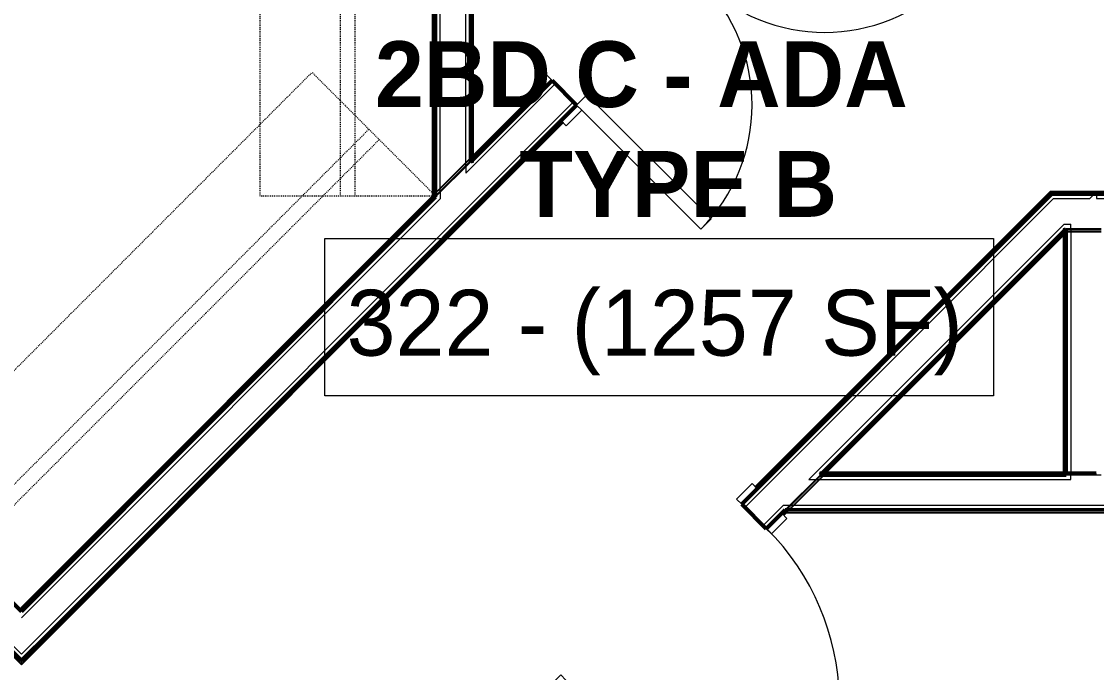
# Model space of a CAD drawing. Header units: inches. Extents: x -4235 to -464, y 9767 to 12347.
# Drawn here: x -2408.9 to -2261.9, y 10525.4 to 10614.3 of the extents above; entities that cross this region are included whole.
import ezdxf

# ---------------------------------------------------------------- set-up
doc = ezdxf.new("R2010")
doc.units = ezdxf.units.IN
doc.header["$MEASUREMENT"] = 0
doc.linetypes.add('Dash', pattern=[0.25, 0.125, -0.125])
for name, color, linetype, lineweight in [('0-1', 170, 'Continuous', 5), ('0-2', 10, 'Continuous', 9), ('A-AREA-IDEN', 2, 'Continuous', 9), ('A-DOOR-1', 7, 'Continuous', 9), ('A-DOOR-2', 130, 'Continuous', 20), ('A-DOOR-FRAM-1', 130, 'Continuous', 20), ('A-WALL-1', 250, 'Continuous', 50), ('A-WALL-2', 50, 'Continuous', 13), ('A-WALL-3', 10, 'Continuous', 9), ('A-WALL-4', 254, 'Continuous', 9), ('A-WALL-5', 7, 'Continuous', 9), ('Q-CASE-HDLN-1', 7, 'Dash', 9)]:
    doc.layers.add(name, color=color, linetype=linetype, lineweight=lineweight)
doc.styles.add('Century Gothic', font='ufonts.com_century-gothic.ttf', dxfattribs={"height": 9})
doc.styles.add('Century Gothic_B', font='GOTHICB.TTF', dxfattribs={"height": 9})

# ---------------------------------------------------------------- blocks, each defined once
blk = doc.blocks.new('Basic Wall _ INT - W4BØF - _5_8 GYP - 2X4 WOOD_BATT_ - 5_8 GYP_ - ___-2687612-BACKGROUND - 3RD FLOOR')
at = {"layer": 'A-WALL-3'}
for p, q in [((-2444.85, 10562.4), (-2444.91, 10562.37)), ((-2444.7, 10562.46), (-2444.85, 10562.4)), ((-2444.64, 10562.49), (-2444.7, 10562.46)), ((-2444.5, 10562.54), (-2444.52, 10562.53)), ((-2425.16, 10542.71), (-2421.81, 10539.35)), ((-2421.56, 10539.6), (-2424.92, 10542.96)), ((-2408.95, 10526.96), (-2408.95, 10526.99)), ((-2408.95, 10526.71), (-2408.95, 10526.8)), ((-2408.95, 10526.5), (-2408.95, 10526.7)), ((-2408.95, 10526.41), (-2408.95, 10526.5))]:
    blk.add_line(p, q, dxfattribs=at)
at = {"layer": 'A-WALL-4'}
for p, q in [((-2444.85, 10562.4), (-2425.87, 10543.42)), ((-2425.62, 10543.67), (-2444.5, 10562.54)), ((-2425.21, 10542.67), (-2421.85, 10539.31)), ((-2424.97, 10542.84), (-2422.09, 10539.96)), ((-2422.05, 10539.92), (-2421.65, 10539.51)), ((-2421.1, 10538.65), (-2408.95, 10526.5)), ((-2408.95, 10526.99), (-2420.85, 10538.9))]:
    blk.add_line(p, q, dxfattribs=at)
at = {"layer": 'A-WALL-5'}
for p, q in [((-2444.91, 10562.37), (-2425.92, 10543.38)), ((-2444.62, 10562.49), (-2425.71, 10543.58)), ((-2421.13, 10538.59), (-2408.95, 10526.41)), ((-2420.94, 10538.81), (-2408.95, 10526.82))]:
    blk.add_line(p, q, dxfattribs=at)
at = {"layer": 'A-WALL-5', "flags": 128}
for points in [[(-2444.91, 10562.37), (-2444.79, 10562.42), (-2444.7, 10562.46), (-2444.64, 10562.48), (-2444.62, 10562.49)], [(-2444.62, 10562.49), (-2444.62, 10562.49), (-2444.61, 10562.5), (-2444.6, 10562.5), (-2444.58, 10562.51), (-2444.56, 10562.52), (-2444.54, 10562.53)], [(-2408.95, 10526.93), (-2408.95, 10526.9), (-2408.95, 10526.87), (-2408.95, 10526.85), (-2408.95, 10526.83), (-2408.95, 10526.82), (-2408.95, 10526.82)], [(-2408.95, 10526.82), (-2408.95, 10526.79), (-2408.95, 10526.71), (-2408.95, 10526.58), (-2408.95, 10526.41)]]:
    blk.add_lwpolyline(points, dxfattribs=at)
blk = doc.blocks.new('Basic Wall _ INT - W4BØF - _5_8 GYP - 2X4 WOOD_BATT_ - 5_8 GYP_ - ___-2687616-BACKGROUND - 3RD FLOOR')
at = {"layer": 'A-WALL-3'}
for p, q in [((-2292.3, 10643.61), (-2292.32, 10643.62)), ((-2292.12, 10643.53), (-2292.18, 10643.56)), ((-2291.97, 10643.47), (-2292.12, 10643.53)), ((-2291.91, 10643.45), (-2291.97, 10643.47)), ((-2299.08, 10636.86), (-2296.96, 10638.98)), ((-2335.14, 10600.8), (-2333.02, 10602.92)), ((-2408.95, 10526.99), (-2408.95, 10526.96)), ((-2408.95, 10526.8), (-2408.95, 10526.71)), ((-2408.95, 10526.7), (-2408.95, 10526.5)), ((-2408.95, 10526.5), (-2408.95, 10526.41))]:
    blk.add_line(p, q, dxfattribs=at)
at = {"layer": 'A-WALL-4'}
for p, q in [((-2296.96, 10638.98), (-2292.32, 10643.62)), ((-2291.97, 10643.47), (-2296.71, 10638.73)), ((-2408.95, 10526.99), (-2335.14, 10600.8)), ((-2334.89, 10600.55), (-2408.95, 10526.5))]:
    blk.add_line(p, q, dxfattribs=at)
at = {"layer": 'A-WALL-5'}
for p, q in [((-2296.87, 10638.89), (-2292.2, 10643.57)), ((-2291.91, 10643.45), (-2296.67, 10638.69)), ((-2408.95, 10526.82), (-2335.05, 10600.71)), ((-2334.85, 10600.51), (-2408.95, 10526.41))]:
    blk.add_line(p, q, dxfattribs=at)
at = {"layer": 'A-WALL-5', "flags": 128}
for points in [[(-2292.28, 10643.6), (-2292.26, 10643.59), (-2292.24, 10643.58), (-2292.22, 10643.58), (-2292.21, 10643.57), (-2292.2, 10643.57), (-2292.2, 10643.57)], [(-2292.2, 10643.57), (-2292.18, 10643.56), (-2292.12, 10643.53), (-2292.03, 10643.5), (-2291.91, 10643.45)], [(-2408.95, 10526.82), (-2408.95, 10526.82), (-2408.95, 10526.83), (-2408.95, 10526.85), (-2408.95, 10526.87), (-2408.95, 10526.9), (-2408.95, 10526.93)], [(-2408.95, 10526.41), (-2408.95, 10526.58), (-2408.95, 10526.71), (-2408.95, 10526.79), (-2408.95, 10526.82)]]:
    blk.add_lwpolyline(points, dxfattribs=at)
blk = doc.blocks.new('Basic Wall _ INT - W4BØF - _5_8 GYP - 2X4 WOOD_BATT_ - 5_8 GYP_ - ___-2687615-BACKGROUND - 3RD FLOOR')
at = {"layer": 'A-WALL-3'}
for p, q in [((-2297.42, 10645.73), (-2297.49, 10645.76)), ((-2297.28, 10645.67), (-2297.42, 10645.73)), ((-2297.21, 10645.64), (-2297.28, 10645.67)), ((-2297.07, 10645.58), (-2297.1, 10645.59)), ((-2302.44, 10640.22), (-2300.32, 10642.34)), ((-2338.5, 10604.16), (-2336.38, 10606.28)), ((-2347.55, 10595.6), (-2351.65, 10591.51)), ((-2347.35, 10595.81), (-2347.4, 10595.75)), ((-2347.25, 10595.9), (-2347.35, 10595.81)), ((-2347.14, 10596.02), (-2347.25, 10595.9)), ((-2352.3, 10590.36), (-2347.55, 10595.11)), ((-2351.68, 10591.48), (-2352.3, 10590.86)), ((-2352.59, 10590.56), (-2352.71, 10590.44)), ((-2352.5, 10590.65), (-2352.59, 10590.56)), ((-2352.44, 10590.71), (-2352.5, 10590.65)), ((-2408.95, 10534.3), (-2408.95, 10534.21)), ((-2408.95, 10534.21), (-2408.95, 10534)), ((-2408.95, 10534), (-2408.95, 10533.91)), ((-2408.95, 10533.74), (-2408.95, 10533.71))]:
    blk.add_line(p, q, dxfattribs=at)
at = {"layer": 'A-WALL-4'}
for p, q in [((-2297.42, 10645.73), (-2300.57, 10642.59)), ((-2300.32, 10642.34), (-2297.07, 10645.58)), ((-2338.75, 10604.4), (-2347.14, 10596.02)), ((-2347.55, 10595.11), (-2338.5, 10604.16)), ((-2347.55, 10595.69), (-2351.64, 10591.6)), ((-2347.35, 10595.9), (-2347.4, 10595.84)), ((-2347.25, 10595.99), (-2347.35, 10595.9)), ((-2347.14, 10596.11), (-2347.25, 10595.99)), ((-2347.55, 10595.29), (-2351.67, 10591.17)), ((-2351.68, 10591.57), (-2352.3, 10590.94)), ((-2351.68, 10591.16), (-2352.3, 10590.54)), ((-2352.71, 10590.44), (-2408.95, 10534.21)), ((-2408.95, 10533.71), (-2352.3, 10590.36)), ((-2352.59, 10590.65), (-2352.71, 10590.53)), ((-2352.5, 10590.74), (-2352.59, 10590.65)), ((-2352.44, 10590.8), (-2352.5, 10590.74))]:
    blk.add_line(p, q, dxfattribs=at)
at = {"layer": 'A-WALL-5'}
for p, q in [((-2297.49, 10645.76), (-2300.61, 10642.63)), ((-2297.2, 10645.64), (-2300.41, 10642.43)), ((-2338.79, 10604.45), (-2347.14, 10596.11)), ((-2338.59, 10604.24), (-2347.55, 10595.29)), ((-2352.3, 10590.54), (-2408.95, 10533.89)), ((-2352.71, 10590.53), (-2408.95, 10534.3))]:
    blk.add_line(p, q, dxfattribs=at)
at = {"layer": 'A-WALL-5', "flags": 128}
for points in [[(-2297.49, 10645.76), (-2297.37, 10645.71), (-2297.28, 10645.67), (-2297.22, 10645.64), (-2297.2, 10645.64)], [(-2297.2, 10645.64), (-2297.2, 10645.64), (-2297.19, 10645.63), (-2297.17, 10645.63), (-2297.16, 10645.62), (-2297.14, 10645.61), (-2297.12, 10645.6)], [(-2408.95, 10533.89), (-2408.95, 10533.92), (-2408.95, 10534), (-2408.95, 10534.13), (-2408.95, 10534.3)], [(-2408.95, 10533.77), (-2408.95, 10533.8), (-2408.95, 10533.83), (-2408.95, 10533.85), (-2408.95, 10533.87), (-2408.95, 10533.88), (-2408.95, 10533.89)]]:
    blk.add_lwpolyline(points, dxfattribs=at)
blk = doc.blocks.new('OD_CW_Closet - OD_CW_Closet-2622443-BACKGROUND - 3RD FLOOR')
at = {"layer": 'Q-CASE-HDLN-1'}
for p, q in [((0.74, -24), (0.74, 0)), ((0.74, 0), (80.94, 0)), ((80.94, 0), (80.94, -24)), ((0.74, -11), (80.94, -11)), ((0.74, -13), (80.94, -13)), ((80.94, -24), (0.74, -24))]:
    blk.add_line(p, q, dxfattribs=at)
blk = doc.blocks.new('OD_CW_Closet - OD_CW_Closet-3117592-BACKGROUND - 3RD FLOOR')
at = {"layer": 'Q-CASE-HDLN-1'}
for p, q in [((0.74, -24), (0.74, 0)), ((0.74, 0), (78.86, 0)), ((78.86, 0), (78.86, -24)), ((0.74, -11), (78.86, -11)), ((0.74, -13), (78.86, -13)), ((78.86, -24), (0.74, -24))]:
    blk.add_line(p, q, dxfattribs=at)
blk = doc.blocks.new('Basic Wall _ INT - W4BØF - _5_8 GYP - 2X4 WOOD_BATT_ - 5_8 GYP_ - ___-2687618-BACKGROUND - 3RD FLOOR')
at = {"layer": 'A-WALL-3'}
for p, q in [((-2347.52, 10664.8), (-2347.55, 10664.82)), ((-2347.35, 10664.62), (-2347.41, 10664.68)), ((-2347.2, 10664.47), (-2347.34, 10664.62)), ((-2347.14, 10664.41), (-2347.2, 10664.47)), ((-2347.2, 10595.9), (-2347.2, 10596.05)), ((-2347.2, 10595.77), (-2347.2, 10595.88)), ((-2347.2, 10595.68), (-2347.2, 10595.75)), ((-2347.2, 10595.46), (-2347.2, 10595.52)), ((-2347.55, 10595.11), (-2347.52, 10595.11)), ((-2347.41, 10595.11), (-2347.35, 10595.11)), ((-2347.34, 10595.11), (-2347.2, 10595.11)), ((-2347.2, 10595.11), (-2347.2, 10595.43)), ((-2347.2, 10595.11), (-2347.14, 10595.11))]:
    blk.add_line(p, q, dxfattribs=at)
at = {"layer": 'A-WALL-4'}
for p, q in [((-2347.55, 10664.82), (-2347.55, 10595.11)), ((-2347.2, 10596.05), (-2347.2, 10664.47)), ((-2347.14, 10595.96), (-2347.14, 10596.11)), ((-2347.14, 10595.83), (-2347.14, 10595.94)), ((-2347.14, 10595.74), (-2347.14, 10595.81)), ((-2347.14, 10595.52), (-2347.14, 10595.58)), ((-2347.14, 10595.11), (-2347.14, 10595.49)), ((-2347.51, 10595.11), (-2347.55, 10595.11)), ((-2347.42, 10595.11), (-2347.51, 10595.11)), ((-2347.42, 10595.11), (-2347.42, 10595.23)), ((-2347.14, 10595.11), (-2347.42, 10595.11))]:
    blk.add_line(p, q, dxfattribs=at)
at = {"layer": 'A-WALL-5'}
for p, q in [((-2347.55, 10664.82), (-2347.51, 10664.78)), ((-2347.42, 10595.23), (-2347.42, 10664.7)), ((-2347.14, 10596.11), (-2347.14, 10664.41))]:
    blk.add_line(p, q, dxfattribs=at)
at = {"layer": 'A-WALL-5', "flags": 128}
for points in [[(-2347.51, 10664.78), (-2347.48, 10664.76), (-2347.46, 10664.74), (-2347.45, 10664.72), (-2347.43, 10664.71), (-2347.43, 10664.7), (-2347.42, 10664.7)], [(-2347.42, 10664.7), (-2347.4, 10664.68), (-2347.35, 10664.62), (-2347.25, 10664.53), (-2347.14, 10664.41)]]:
    blk.add_lwpolyline(points, dxfattribs=at)
blk = doc.blocks.new('Basic Wall _ INT - W4BØF - _5_8 GYP - 2X4 WOOD_BATT_ - 5_8 GYP_ - ___-2687617-BACKGROUND - 3RD FLOOR')
at = {"layer": 'A-WALL-3'}
for p, q in [((-2352.65, 10668.22), (-2352.71, 10668.16)), ((-2352.59, 10668.28), (-2352.65, 10668.22)), ((-2352.5, 10668.37), (-2352.59, 10668.28)), ((-2352.44, 10668.43), (-2352.5, 10668.37)), ((-2352.3, 10668.57), (-2352.32, 10668.55)), ((-2352.71, 10590.36), (-2352.65, 10590.36)), ((-2352.65, 10590.46), (-2352.65, 10590.59)), ((-2352.65, 10590.36), (-2352.65, 10590.42)), ((-2352.58, 10590.36), (-2352.52, 10590.36)), ((-2352.32, 10590.36), (-2352.3, 10590.36))]:
    blk.add_line(p, q, dxfattribs=at)
at = {"layer": 'A-WALL-4'}
for p, q in [((-2352.65, 10590.59), (-2352.65, 10668.22)), ((-2352.3, 10668.57), (-2352.3, 10590.36)), ((-2352.71, 10590.4), (-2352.71, 10590.53)), ((-2352.61, 10590.36), (-2352.71, 10590.36)), ((-2352.52, 10590.36), (-2352.58, 10590.36)), ((-2352.42, 10590.36), (-2352.44, 10590.36)), ((-2352.36, 10590.36), (-2352.42, 10590.36))]:
    blk.add_line(p, q, dxfattribs=at)
at = {"layer": 'A-WALL-5'}
for p, q in [((-2352.71, 10590.53), (-2352.71, 10668.16)), ((-2352.42, 10668.45), (-2352.42, 10590.36)), ((-2352.34, 10668.53), (-2352.3, 10668.57)), ((-2352.34, 10590.36), (-2352.36, 10590.36)), ((-2352.3, 10590.36), (-2352.34, 10590.36))]:
    blk.add_line(p, q, dxfattribs=at)
at = {"layer": 'A-WALL-5', "flags": 128}
for points in [[(-2352.71, 10668.16), (-2352.59, 10668.28), (-2352.5, 10668.37), (-2352.44, 10668.43), (-2352.42, 10668.45)], [(-2352.42, 10668.45), (-2352.42, 10668.45), (-2352.41, 10668.46), (-2352.4, 10668.47), (-2352.38, 10668.49), (-2352.36, 10668.51), (-2352.34, 10668.53)]]:
    blk.add_lwpolyline(points, dxfattribs=at)
blk = doc.blocks.new('SWING - DOUBLE - FLUSH - 4-0 x 6-8 - DUMMY-3207495-BACKGROUND - 3RD FLOOR')
at = {"layer": 'A-DOOR-1'}
for p, q in [((-27, 2.375), (-27, 3.375)), ((-27, 3.375), (-24, 3.375)), ((-24, 3.375), (-24, 2.375)), ((24, 2.375), (24, 3.375)), ((24, 3.375), (27, 3.375)), ((27, 3.375), (27, 2.375)), ((-24, 2.375), (-27, 2.375)), ((27, 2.375), (24, 2.375)), ((-27, -2.375), (-24, -2.375)), ((-27, -3.375), (-27, -2.375)), ((-24, -2.375), (-24, -3.375)), ((24, -2.375), (27, -2.375)), ((24, -3.375), (24, -2.375)), ((27, -2.375), (27, -3.375)), ((-24, -3.375), (-27, -3.375)), ((27, -3.375), (24, -3.375))]:
    blk.add_line(p, q, dxfattribs=at)
for centre, start, end in [((-24, -2.375), 270, 0), ((24, -2.375), 180, 270)]:
    blk.add_arc(centre, 24, start, end, dxfattribs=at)
at = {"layer": 'A-DOOR-2'}
for p, q in [((-22, -2.375), (-24, -2.375)), ((-22, -26.375), (-22, -2.375)), ((22, -2.375), (24, -2.375)), ((22, -26.375), (22, -2.375)), ((-24, -3.375), (-24, -26.375)), ((24, -3.375), (24, -26.375)), ((-24, -26.375), (-22, -26.375)), ((24, -26.375), (22, -26.375))]:
    blk.add_line(p, q, dxfattribs=at)
blk = doc.blocks.new('Basic Wall _ INT - W4BØF - _5_8 GYP - 2X4 WOOD_BATT_ - 5_8 GYP_ - ___-2694542-BACKGROUND - 3RD FLOOR')
at = {"layer": 'A-WALL-3'}
for p, q in [((-2268.22, 10591.17), (-2268.2, 10591.11)), ((-2268.2, 10591.11), (-2268.14, 10590.96)), ((-2268.13, 10590.96), (-2268.11, 10590.89)), ((-2268.06, 10590.78), (-2268.05, 10590.75))]:
    blk.add_line(p, q, dxfattribs=at)
at = {"layer": 'A-WALL-4'}
for p, q in [((-2268.2, 10591.11), (-2243.94, 10591.11)), ((-2243.53, 10590.75), (-2268.05, 10590.75))]:
    blk.add_line(p, q, dxfattribs=at)
at = {"layer": 'A-WALL-5'}
for p, q in [((-2268.22, 10591.17), (-2243.94, 10591.17)), ((-2243.52, 10590.88), (-2268.1, 10590.88))]:
    blk.add_line(p, q, dxfattribs=at)
at = {"layer": 'A-WALL-5', "flags": 128}
for points in [[(-2268.1, 10590.88), (-2268.11, 10590.9), (-2268.13, 10590.96), (-2268.17, 10591.05), (-2268.22, 10591.17)], [(-2268.07, 10590.8), (-2268.08, 10590.82), (-2268.09, 10590.84), (-2268.09, 10590.86), (-2268.1, 10590.87), (-2268.1, 10590.88), (-2268.1, 10590.88)]]:
    blk.add_lwpolyline(points, dxfattribs=at)
blk = doc.blocks.new('Basic Wall _ INT - W4BØF - _5_8 GYP - 2X4 WOOD_BATT_ - 5_8 GYP_ - ___-2694541-BACKGROUND - 3RD FLOOR')
at = {"layer": 'A-WALL-3'}
for p, q in [((-2266.08, 10586), (-2266.07, 10585.98)), ((-2261.29, 10586), (-2266.04, 10586)), ((-2266.03, 10585.86), (-2266, 10585.8)), ((-2266, 10585.8), (-2265.94, 10585.65)), ((-2265.94, 10585.65), (-2265.91, 10585.59)), ((-2265.94, 10585.65), (-2265.41, 10585.65)), ((-2265.37, 10585.65), (-2261.29, 10585.65))]:
    blk.add_line(p, q, dxfattribs=at)
at = {"layer": 'A-WALL-4'}
for p, q in [((-2266.03, 10585.88), (-2265.41, 10585.88)), ((-2266.02, 10585.86), (-2266.03, 10585.88)), ((-2265.91, 10585.59), (-2265.41, 10585.59)), ((-2265.4, 10585.88), (-2261.29, 10585.88)), ((-2265.37, 10585.59), (-2261.29, 10585.59))]:
    blk.add_line(p, q, dxfattribs=at)
at = {"layer": 'A-WALL-4', "flags": 128}
for points in [[(-2266.04, 10585.89), (-2266.04, 10585.9), (-2266.05, 10585.92), (-2266.06, 10585.94)], [(-2266.03, 10585.88), (-2266.03, 10585.88), (-2266.04, 10585.89)], [(-2265.91, 10585.59), (-2265.96, 10585.71), (-2266, 10585.8), (-2266.02, 10585.86)]]:
    blk.add_lwpolyline(points, dxfattribs=at)
at = {"layer": 'A-WALL-5'}
blk.add_line((-2266.06, 10585.94), (-2266.07, 10585.96), dxfattribs=at)
blk = doc.blocks.new('Basic Wall _ INT - W4BØF - _5_8 GYP - 2X4 WOOD_BATT_ - 5_8 GYP_ - ___-2694543-BACKGROUND - 3RD FLOOR')
at = {"layer": 'A-WALL-3'}
for p, q in [((-2304.48, 10547.6), (-2304.48, 10547.58)), ((-2304.48, 10547.5), (-2304.48, 10547.52)), ((-2304.48, 10547.41), (-2304.48, 10547.4)), ((-2304.48, 10547.4), (-2304.48, 10547.32)), ((-2304.48, 10547.31), (-2304.48, 10547.25)), ((-2304.48, 10547.25), (-2304.48, 10547.19)), ((-2304.48, 10547.25), (-2304.42, 10547.25)), ((-2304.41, 10547.25), (-2304.25, 10547.25))]:
    blk.add_line(p, q, dxfattribs=at)
at = {"layer": 'A-WALL-4'}
for p, q in [((-2258.07, 10547.6), (-2304.48, 10547.6)), ((-2304.48, 10547.52), (-2304.48, 10547.54)), ((-2304.48, 10547.48), (-2304.48, 10547.5)), ((-2304.48, 10547.46), (-2304.48, 10547.48)), ((-2304.48, 10547.48), (-2304.48, 10547.48)), ((-2304.48, 10547.4), (-2304.48, 10547.41)), ((-2304.48, 10547.32), (-2304.48, 10547.4)), ((-2304.48, 10547.19), (-2304.48, 10547.31)), ((-2304.47, 10547.19), (-2304.31, 10547.19)), ((-2304.25, 10547.25), (-2258.07, 10547.25))]:
    blk.add_line(p, q, dxfattribs=at)
at = {"layer": 'A-WALL-5'}
for p, q in [((-2304.48, 10547.56), (-2304.48, 10547.6)), ((-2304.48, 10547.54), (-2304.48, 10547.56)), ((-2304.48, 10547.48), (-2258.07, 10547.48)), ((-2304.31, 10547.19), (-2258.07, 10547.19))]:
    blk.add_line(p, q, dxfattribs=at)
blk = doc.blocks.new('Basic Wall _ INT - W4BØF - _5_8 GYP - 2X4 WOOD_BATT_ - 5_8 GYP_ - ___-2694544-BACKGROUND - 3RD FLOOR')
at = {"layer": 'A-WALL-3'}
for p, q in [((-2299.73, 10552.77), (-2299.73, 10552.71)), ((-2299.73, 10552.71), (-2299.73, 10552.56)), ((-2299.73, 10552.71), (-2299.4, 10552.71)), ((-2299.73, 10552.56), (-2299.73, 10552.49)), ((-2299.73, 10552.38), (-2299.73, 10552.35)), ((-2299.38, 10552.71), (-2299.32, 10552.71)), ((-2299.16, 10552.71), (-2299.1, 10552.71)), ((-2299.07, 10552.71), (-2298.97, 10552.71)), ((-2298.93, 10552.71), (-2298.8, 10552.71)), ((-2266.45, 10552.71), (-2266.33, 10552.71)), ((-2266.33, 10552.71), (-2266.24, 10552.71)), ((-2266.24, 10552.71), (-2266.18, 10552.71)), ((-2266.04, 10552.71), (-2261.95, 10552.71)), ((-2261.29, 10552.35), (-2266.04, 10552.35))]:
    blk.add_line(p, q, dxfattribs=at)
at = {"layer": 'A-WALL-4'}
for p, q in [((-2299.73, 10552.48), (-2299.73, 10552.77)), ((-2299.73, 10552.77), (-2299.34, 10552.77)), ((-2299.61, 10552.48), (-2299.73, 10552.48)), ((-2299.73, 10552.4), (-2299.73, 10552.48)), ((-2299.73, 10552.35), (-2299.73, 10552.4)), ((-2266.04, 10552.35), (-2299.73, 10552.35)), ((-2299.32, 10552.77), (-2299.26, 10552.77)), ((-2299.1, 10552.77), (-2299.03, 10552.77)), ((-2299.01, 10552.77), (-2298.9, 10552.77)), ((-2298.87, 10552.77), (-2298.73, 10552.77)), ((-2298.8, 10552.71), (-2266.45, 10552.71)), ((-2266.45, 10552.77), (-2266.33, 10552.77)), ((-2266.33, 10552.77), (-2266.24, 10552.77)), ((-2266.24, 10552.77), (-2266.18, 10552.77)), ((-2266.04, 10552.77), (-2261.95, 10552.77)), ((-2261.92, 10552.48), (-2266.04, 10552.48))]:
    blk.add_line(p, q, dxfattribs=at)
at = {"layer": 'A-WALL-5'}
for p, q in [((-2266.04, 10552.48), (-2299.61, 10552.48)), ((-2298.73, 10552.77), (-2266.45, 10552.77))]:
    blk.add_line(p, q, dxfattribs=at)
blk = doc.blocks.new('Basic Wall _ INT - W4BØF - _5_8 GYP - 2X4 WOOD_BATT_ - 5_8 GYP_ - ___-2694548-BACKGROUND - 3RD FLOOR')
at = {"layer": 'A-WALL-3'}
for p, q in [((-2266.33, 10585.26), (-2266.45, 10585.14)), ((-2266.24, 10585.35), (-2266.33, 10585.26)), ((-2266.18, 10585.41), (-2266.24, 10585.35)), ((-2266.07, 10585.98), (-2266.08, 10586)), ((-2265.94, 10585.65), (-2266.04, 10585.56)), ((-2266, 10585.8), (-2266.03, 10585.86)), ((-2265.94, 10585.65), (-2266, 10585.8)), ((-2265.91, 10585.59), (-2265.94, 10585.65)), ((-2304.48, 10547.6), (-2299.73, 10552.35)), ((-2299.86, 10551.73), (-2303.36, 10548.23)), ((-2299.24, 10552.35), (-2299.85, 10551.74)), ((-2299.04, 10552.56), (-2299.09, 10552.5)), ((-2298.94, 10552.65), (-2299.03, 10552.56)), ((-2298.83, 10552.77), (-2298.94, 10552.65)), ((-2307.08, 10545.01), (-2304.96, 10547.13)), ((-2304.28, 10547.31), (-2304.4, 10547.19)), ((-2304.19, 10547.4), (-2304.28, 10547.31)), ((-2304.13, 10547.46), (-2304.18, 10547.41)), ((-2303.37, 10548.22), (-2303.99, 10547.6))]:
    blk.add_line(p, q, dxfattribs=at)
at = {"layer": 'A-WALL-4'}
for p, q in [((-2299.73, 10552.35), (-2266.08, 10586)), ((-2266.24, 10585.26), (-2266.33, 10585.17)), ((-2266.18, 10585.32), (-2266.24, 10585.27)), ((-2266.04, 10585.9), (-2266.04, 10585.89)), ((-2265.91, 10585.59), (-2266.04, 10585.47)), ((-2266.45, 10585.14), (-2298.83, 10552.77)), ((-2266.33, 10585.17), (-2266.45, 10585.05)), ((-2303.66, 10548.25), (-2300.18, 10551.73)), ((-2299.77, 10551.73), (-2303.27, 10548.23)), ((-2300.18, 10551.73), (-2299.56, 10552.35)), ((-2299.15, 10552.35), (-2299.76, 10551.74)), ((-2298.95, 10552.56), (-2299, 10552.5)), ((-2298.86, 10552.65), (-2298.95, 10552.56)), ((-2298.74, 10552.77), (-2298.85, 10552.65)), ((-2304.96, 10547.13), (-2304.48, 10547.6)), ((-2304.4, 10547.19), (-2304.71, 10546.88)), ((-2304.31, 10547.6), (-2303.68, 10548.23)), ((-2304.19, 10547.31), (-2304.31, 10547.19)), ((-2304.1, 10547.4), (-2304.19, 10547.31)), ((-2304.04, 10547.46), (-2304.09, 10547.41)), ((-2303.28, 10548.22), (-2303.9, 10547.6))]:
    blk.add_line(p, q, dxfattribs=at)
at = {"layer": 'A-WALL-4', "flags": 128}
for points in [[(-2266.06, 10585.94), (-2266.05, 10585.92), (-2266.04, 10585.9)], [(-2266.04, 10585.89), (-2266.03, 10585.88), (-2266.03, 10585.88)], [(-2266.03, 10585.88), (-2266.02, 10585.86), (-2266, 10585.8), (-2265.96, 10585.71), (-2265.91, 10585.59)]]:
    blk.add_lwpolyline(points, dxfattribs=at)
at = {"layer": 'A-WALL-5'}
for p, q in [((-2299.56, 10552.35), (-2266.04, 10585.88)), ((-2266.07, 10585.96), (-2266.06, 10585.94)), ((-2266.45, 10585.05), (-2298.73, 10552.77)), ((-2304.87, 10547.04), (-2304.31, 10547.6)), ((-2304.31, 10547.19), (-2304.67, 10546.83))]:
    blk.add_line(p, q, dxfattribs=at)
blk = doc.blocks.new('Basic Wall _ INT - W4BØF - _5_8 GYP - 2X4 WOOD_BATT_ - 5_8 GYP_ - ___-2694547-BACKGROUND - 3RD FLOOR')
at = {"layer": 'A-WALL-3'}
for p, q in [((-2268.2, 10591.11), (-2268.22, 10591.17)), ((-2268.14, 10590.96), (-2268.2, 10591.11)), ((-2268.11, 10590.89), (-2268.13, 10590.96)), ((-2268.05, 10590.75), (-2268.06, 10590.78)), ((-2310.44, 10548.36), (-2308.32, 10550.49))]:
    blk.add_line(p, q, dxfattribs=at)
at = {"layer": 'A-WALL-4'}
for p, q in [((-2268.2, 10591.11), (-2308.57, 10550.73)), ((-2308.32, 10550.49), (-2268.05, 10590.75))]:
    blk.add_line(p, q, dxfattribs=at)
at = {"layer": 'A-WALL-5'}
for p, q in [((-2268.22, 10591.17), (-2308.61, 10550.78)), ((-2268.1, 10590.88), (-2308.41, 10550.57))]:
    blk.add_line(p, q, dxfattribs=at)
at = {"layer": 'A-WALL-5', "flags": 128}
for points in [[(-2268.22, 10591.17), (-2268.17, 10591.05), (-2268.13, 10590.96), (-2268.11, 10590.9), (-2268.1, 10590.88)], [(-2268.1, 10590.88), (-2268.1, 10590.88), (-2268.1, 10590.87), (-2268.09, 10590.86), (-2268.09, 10590.84), (-2268.08, 10590.82), (-2268.07, 10590.8)]]:
    blk.add_lwpolyline(points, dxfattribs=at)
blk = doc.blocks.new('SWING - SINGLE - FLUSH - 2-10 x 6-8 - PRIVACY-3199407-BACKGROUND - 3RD FLOOR')
at = {"layer": 'A-DOOR-1'}
blk.add_arc((17, 2.37), 34.07, 93.3657, 180, dxfattribs=at)
at = {"layer": 'A-DOOR-2'}
for p, q in [((15, 2.37), (15, 36.38)), ((17, 36.38), (15, 36.38)), ((17, 2.37), (17, 36.38)), ((17, 2.37), (15, 2.37))]:
    blk.add_line(p, q, dxfattribs=at)
at = {"layer": 'A-DOOR-FRAM-1'}
for p, q in [((-17, 3.37), (-20, 3.37)), ((-20, 3.37), (-20, 2.37)), ((-17, 2.37), (-17, 3.37)), ((20, 3.37), (17, 3.37)), ((17, 3.37), (17, 2.37)), ((20, 2.37), (20, 3.37)), ((-20, 2.37), (-17, 2.37)), ((17, 2.37), (20, 2.37)), ((-17, -2.38), (-20, -2.38)), ((-20, -2.38), (-20, -3.38)), ((-17, -3.38), (-17, -2.38)), ((20, -2.38), (17, -2.38)), ((17, -2.38), (17, -3.38)), ((20, -3.38), (20, -2.38)), ((-20, -3.38), (-17, -3.38)), ((17, -3.38), (20, -3.38))]:
    blk.add_line(p, q, dxfattribs=at)
blk = doc.blocks.new('Basic Wall _ INT - W4BØF - _5_8 GYP - 2X4 WOOD_BATT_ - 5_8 GYP_ - ___-3211100-BACKGROUND - 3RD FLOOR')
at = {"layer": 'A-WALL-3'}
for p, q in [((-2266.39, 10586), (-2266.45, 10586)), ((-2266.45, 10586), (-2266.33, 10586)), ((-2266.24, 10586), (-2266.39, 10586)), ((-2266.39, 10586), (-2266.39, 10585.64)), ((-2266.39, 10585.5), (-2266.39, 10585.42)), ((-2266.39, 10585.42), (-2266.39, 10585.29)), ((-2266.39, 10585.29), (-2266.39, 10585.12)), ((-2266.33, 10586), (-2266.16, 10586)), ((-2266.18, 10586), (-2266.24, 10586)), ((-2266.16, 10586), (-2266.16, 10586)), ((-2266.16, 10586), (-2266.14, 10586)), ((-2266.14, 10586), (-2266.12, 10586)), ((-2266.12, 10586), (-2266.08, 10586)), ((-2266.04, 10586), (-2266.06, 10586)), ((-2266.33, 10552.35), (-2266.45, 10552.35)), ((-2266.45, 10552.35), (-2266.39, 10552.35)), ((-2266.39, 10552.77), (-2266.39, 10552.68)), ((-2266.39, 10552.65), (-2266.39, 10552.58)), ((-2266.39, 10552.56), (-2266.39, 10552.51)), ((-2266.39, 10552.35), (-2266.24, 10552.35)), ((-2266.24, 10552.35), (-2266.33, 10552.35)), ((-2266.18, 10552.35), (-2266.24, 10552.35)), ((-2266.24, 10552.35), (-2266.18, 10552.35)), ((-2266.16, 10552.35), (-2266.18, 10552.35)), ((-2266.15, 10552.35), (-2266.16, 10552.35)), ((-2266.16, 10552.35), (-2266.16, 10552.35)), ((-2266.14, 10552.35), (-2266.15, 10552.35)), ((-2266.1, 10552.35), (-2266.14, 10552.35)), ((-2266.06, 10552.35), (-2266.04, 10552.35))]:
    blk.add_line(p, q, dxfattribs=at)
at = {"layer": 'A-WALL-4'}
for p, q in [((-2266.45, 10586), (-2266.45, 10585.58)), ((-2266.45, 10585.43), (-2266.45, 10585.35)), ((-2266.45, 10585.35), (-2266.45, 10585.22)), ((-2266.45, 10585.22), (-2266.45, 10585.06)), ((-2266.16, 10586), (-2266.16, 10585.93)), ((-2266.08, 10586), (-2266.04, 10586)), ((-2266.04, 10552.35), (-2266.04, 10586)), ((-2266.39, 10585.12), (-2266.39, 10552.77)), ((-2266.45, 10552.77), (-2266.45, 10552.68)), ((-2266.45, 10552.65), (-2266.45, 10552.58)), ((-2266.45, 10552.56), (-2266.45, 10552.51)), ((-2266.08, 10552.35), (-2266.1, 10552.35)), ((-2266.04, 10552.35), (-2266.08, 10552.35))]:
    blk.add_line(p, q, dxfattribs=at)
at = {"layer": 'A-WALL-5'}
for p, q in [((-2266.16, 10585.93), (-2266.16, 10552.35)), ((-2266.45, 10585.05), (-2266.45, 10552.77))]:
    blk.add_line(p, q, dxfattribs=at)
blk = doc.blocks.new('CTR - 1st Phase - Unit Layouts_rvt-2-BACKGROUND - 3RD FLOOR')
at = {"layer": 'A-WALL-1'}
for p, q in [((-2352.3, 10668.57), (-2352.3, 10590.36)), ((-2347.55, 10595.11), (-2347.55, 10664.82)), ((-2336.38, 10606.28), (-2347.55, 10595.11)), ((-2333.02, 10602.92), (-2336.38, 10606.28)), ((-2405.59, 10530.35), (-2333.02, 10602.92)), ((-2352.3, 10590.36), (-2408.95, 10533.71)), ((-2268.68, 10590.13), (-2272.8, 10586)), ((-2268.05, 10590.75), (-2268.68, 10590.13)), ((-2243.53, 10590.75), (-2268.05, 10590.75)), ((-2272.8, 10586), (-2310.44, 10548.36)), ((-2299.73, 10552.35), (-2266.08, 10586)), ((-2266.08, 10586), (-2266.04, 10586)), ((-2266.04, 10586), (-2266.04, 10552.35)), ((-2408.95, 10533.71), (-2439.75, 10564.51)), ((-2266.04, 10552.35), (-2299.73, 10552.35)), ((-2310.44, 10548.36), (-2307.08, 10545.01)), ((-2307.08, 10545.01), (-2304.48, 10547.6)), ((-2304.48, 10547.6), (-2256.32, 10547.6)), ((-2421.56, 10539.6), (-2408.95, 10526.99)), ((-2408.51, 10527.44), (-2405.59, 10530.35)), ((-2408.95, 10526.99), (-2408.51, 10527.44))]:
    blk.add_line(p, q, dxfattribs=at)
at = {"layer": 'A-WALL-2'}
for p, q in [((-2351.67, 10590.98), (-2351.67, 10669.2)), ((-2348.17, 10594.48), (-2348.17, 10665.45)), ((-2335.94, 10605.84), (-2348.17, 10593.6)), ((-2333.46, 10603.36), (-2406.03, 10530.79)), ((-2348.17, 10594.48), (-2348.17, 10593.6)), ((-2351.67, 10590.1), (-2408.51, 10533.27)), ((-2351.67, 10590.98), (-2351.67, 10590.1)), ((-2271.29, 10586.63), (-2267.79, 10590.13)), ((-2267.79, 10590.13), (-2262.84, 10590.13)), ((-2262.84, 10590.13), (-2262.22, 10590.75)), ((-2261.91, 10590.75), (-2261.91, 10590.13)), ((-2261.91, 10590.13), (-2247.06, 10590.13)), ((-2271.92, 10586), (-2282.45, 10575.47)), ((-2266.97, 10586), (-2277.5, 10575.47)), ((-2271.92, 10586), (-2271.29, 10586.63)), ((-2266.97, 10586), (-2266.34, 10586.63)), ((-2266.34, 10586.63), (-2265.41, 10586.63)), ((-2265.41, 10586), (-2265.41, 10586.63)), ((-2265.41, 10586), (-2265.41, 10552.35)), ((-2282.45, 10575.47), (-2310, 10547.92)), ((-2277.5, 10575.47), (-2301.24, 10551.73)), ((-2301.24, 10551.73), (-2300.36, 10551.73)), ((-2300.36, 10551.73), (-2265.41, 10551.73)), ((-2265.41, 10551.73), (-2265.41, 10552.35)), ((-2304.74, 10548.23), (-2307.52, 10545.45)), ((-2304.74, 10548.23), (-2303.86, 10548.23)), ((-2303.86, 10548.23), (-2256.32, 10548.23)), ((-2421.56, 10540.49), (-2408.95, 10527.88)), ((-2408.51, 10533.27), (-2408.95, 10532.83)), ((-2406.03, 10530.79), (-2406.47, 10530.35)), ((-2406.47, 10530.35), (-2408.95, 10527.88))]:
    blk.add_line(p, q, dxfattribs=at)
at = {"layer": 'A-WALL-3'}
for p, q in [((-2352.3, 10668.57), (-2352.3, 10590.94)), ((-2347.55, 10595.69), (-2347.55, 10664.82)), ((-2336.38, 10606.28), (-2338.5, 10604.16)), ((-2338.5, 10604.16), (-2347.14, 10595.52)), ((-2335.14, 10600.8), (-2333.02, 10602.92)), ((-2405.59, 10530.35), (-2335.14, 10600.8)), ((-2347.55, 10595.55), (-2347.55, 10595.69)), ((-2347.55, 10595.42), (-2347.55, 10595.53)), ((-2347.14, 10595.52), (-2347.25, 10595.4)), ((-2347.55, 10595.33), (-2347.55, 10595.4)), ((-2347.55, 10595.11), (-2347.55, 10595.17)), ((-2347.35, 10595.31), (-2347.4, 10595.25)), ((-2347.25, 10595.4), (-2347.35, 10595.31)), ((-2352.3, 10590.36), (-2408.95, 10533.71)), ((-2352.3, 10590.94), (-2352.3, 10590.81)), ((-2352.3, 10590.78), (-2352.3, 10590.67)), ((-2352.3, 10590.65), (-2352.3, 10590.58)), ((-2352.3, 10590.42), (-2352.3, 10590.36)), ((-2272.8, 10586), (-2268.05, 10590.75)), ((-2243.94, 10590.75), (-2268.05, 10590.75)), ((-2272.8, 10586), (-2308.32, 10550.49)), ((-2299.32, 10552.77), (-2266.45, 10585.64)), ((-2266.45, 10585.64), (-2266.33, 10585.76)), ((-2266.33, 10585.76), (-2266.24, 10585.85)), ((-2266.24, 10585.85), (-2266.18, 10585.91)), ((-2266.04, 10585.85), (-2266.04, 10585.77)), ((-2266.04, 10585.77), (-2266.04, 10585.64)), ((-2266.04, 10585.64), (-2266.04, 10585.47)), ((-2266.04, 10585.47), (-2266.04, 10552.77)), ((-2299.67, 10552.35), (-2299.73, 10552.35)), ((-2299.59, 10552.5), (-2299.53, 10552.56)), ((-2299.53, 10552.56), (-2299.44, 10552.65)), ((-2299.45, 10552.35), (-2299.51, 10552.35)), ((-2299.44, 10552.65), (-2299.32, 10552.77)), ((-2299.32, 10552.35), (-2299.42, 10552.35)), ((-2299.15, 10552.35), (-2299.29, 10552.35)), ((-2266.45, 10552.35), (-2299.15, 10552.35)), ((-2266.18, 10552.35), (-2266.45, 10552.35)), ((-2266.04, 10552.77), (-2266.04, 10552.68)), ((-2266.04, 10552.65), (-2266.04, 10552.58)), ((-2266.04, 10552.56), (-2266.04, 10552.51)), ((-2308.32, 10550.49), (-2310.44, 10548.36)), ((-2307.08, 10545.01), (-2304.96, 10547.13)), ((-2304.96, 10547.13), (-2304.48, 10547.6)), ((-2304.48, 10547.6), (-2304.42, 10547.6)), ((-2304.27, 10547.6), (-2304.2, 10547.6)), ((-2304.19, 10547.6), (-2304.07, 10547.6)), ((-2304.06, 10547.6), (-2303.9, 10547.6)), ((-2303.9, 10547.6), (-2258.07, 10547.6)), ((-2420.85, 10538.9), (-2408.95, 10526.99)), ((-2405.59, 10530.35), (-2408.95, 10526.99))]:
    blk.add_line(p, q, dxfattribs=at)
at = {"layer": 'A-WALL-4'}
for p, q in [((-2336.38, 10606.28), (-2333.02, 10602.92)), ((-2307.08, 10545.01), (-2310.44, 10548.36))]:
    blk.add_line(p, q, dxfattribs=at)
at = {"layer": 'A-WALL-5'}
blk.add_line((-2261.91, 10590.75), (-2262.22, 10590.75), dxfattribs=at)
at = {"layer": '0-2'}
for name, p, rotation in [('OD_CW_Closet - OD_CW_Closet-3117592-BACKGROUND - 3RD FLOOR', (-2376.3, 10589.71), 89.99999999999395), ('SWING - DOUBLE - FLUSH - 4-0 x 6-8 - DUMMY-3207495-BACKGROUND - 3RD FLOOR', (-2317.73, 10621.57), 45.00000000011767), ('OD_CW_Closet - OD_CW_Closet-2622443-BACKGROUND - 3RD FLOOR', (-2426.44, 10550.16), 45.00000000002373), ('SWING - SINGLE - FLUSH - 2-10 x 6-8 - PRIVACY-3199407-BACKGROUND - 3RD FLOOR', (-2320.78, 10534.66), 225.000000000065)]:
    blk.add_blockref(name, p, dxfattribs=dict(at, rotation=rotation))
for name in ['Basic Wall _ INT - W4BØF - _5_8 GYP - 2X4 WOOD_BATT_ - 5_8 GYP_ - ___-2687617-BACKGROUND - 3RD FLOOR', 'Basic Wall _ INT - W4BØF - _5_8 GYP - 2X4 WOOD_BATT_ - 5_8 GYP_ - ___-2687618-BACKGROUND - 3RD FLOOR', 'Basic Wall _ INT - W4BØF - _5_8 GYP - 2X4 WOOD_BATT_ - 5_8 GYP_ - ___-2687615-BACKGROUND - 3RD FLOOR', 'Basic Wall _ INT - W4BØF - _5_8 GYP - 2X4 WOOD_BATT_ - 5_8 GYP_ - ___-2687616-BACKGROUND - 3RD FLOOR', 'Basic Wall _ INT - W4BØF - _5_8 GYP - 2X4 WOOD_BATT_ - 5_8 GYP_ - ___-2694547-BACKGROUND - 3RD FLOOR', 'Basic Wall _ INT - W4BØF - _5_8 GYP - 2X4 WOOD_BATT_ - 5_8 GYP_ - ___-2694542-BACKGROUND - 3RD FLOOR', 'Basic Wall _ INT - W4BØF - _5_8 GYP - 2X4 WOOD_BATT_ - 5_8 GYP_ - ___-2694548-BACKGROUND - 3RD FLOOR', 'Basic Wall _ INT - W4BØF - _5_8 GYP - 2X4 WOOD_BATT_ - 5_8 GYP_ - ___-3211100-BACKGROUND - 3RD FLOOR', 'Basic Wall _ INT - W4BØF - _5_8 GYP - 2X4 WOOD_BATT_ - 5_8 GYP_ - ___-2694541-BACKGROUND - 3RD FLOOR', 'Basic Wall _ INT - W4BØF - _5_8 GYP - 2X4 WOOD_BATT_ - 5_8 GYP_ - ___-2687612-BACKGROUND - 3RD FLOOR', 'Basic Wall _ INT - W4BØF - _5_8 GYP - 2X4 WOOD_BATT_ - 5_8 GYP_ - ___-2694544-BACKGROUND - 3RD FLOOR', 'Basic Wall _ INT - W4BØF - _5_8 GYP - 2X4 WOOD_BATT_ - 5_8 GYP_ - ___-2694543-BACKGROUND - 3RD FLOOR']:
    blk.add_blockref(name, (0, 0), dxfattribs=at)

msp = doc.modelspace()

# ---------------------------------------------------------------- linework, layer by layer
at = {"layer": 'A-AREA-IDEN', "flags": 128}
msp.add_lwpolyline([(-2367.48, 10584.67), (-2275.99, 10584.67), (-2275.99, 10563.17), (-2367.48, 10563.17)], close=True, dxfattribs=at)

# ---------------------------------------------------------------- block references
at = {"layer": '0-1'}
msp.add_blockref('CTR - 1st Phase - Unit Layouts_rvt-2-BACKGROUND - 3RD FLOOR', (0, 0), dxfattribs=at)

# ---------------------------------------------------------------- texts
at = {"layer": 'A-AREA-IDEN', "char_height": 9, "attachment_point": 1}
for s, insert, width, style in [('2BD C - ADA', (-2360.61, 10611.64), 93.93, 'Century Gothic_B'), ('TYPE B', (-2340.86, 10596.64), 46.359, 'Century Gothic_B'), ('322 - (1257 SF)', (-2364.48, 10577.67), 103.323, 'Century Gothic')]:
    msp.add_mtext(s, dxfattribs=dict(at, insert=insert, width=width, style=style))

doc.saveas('drawing.dxf')
